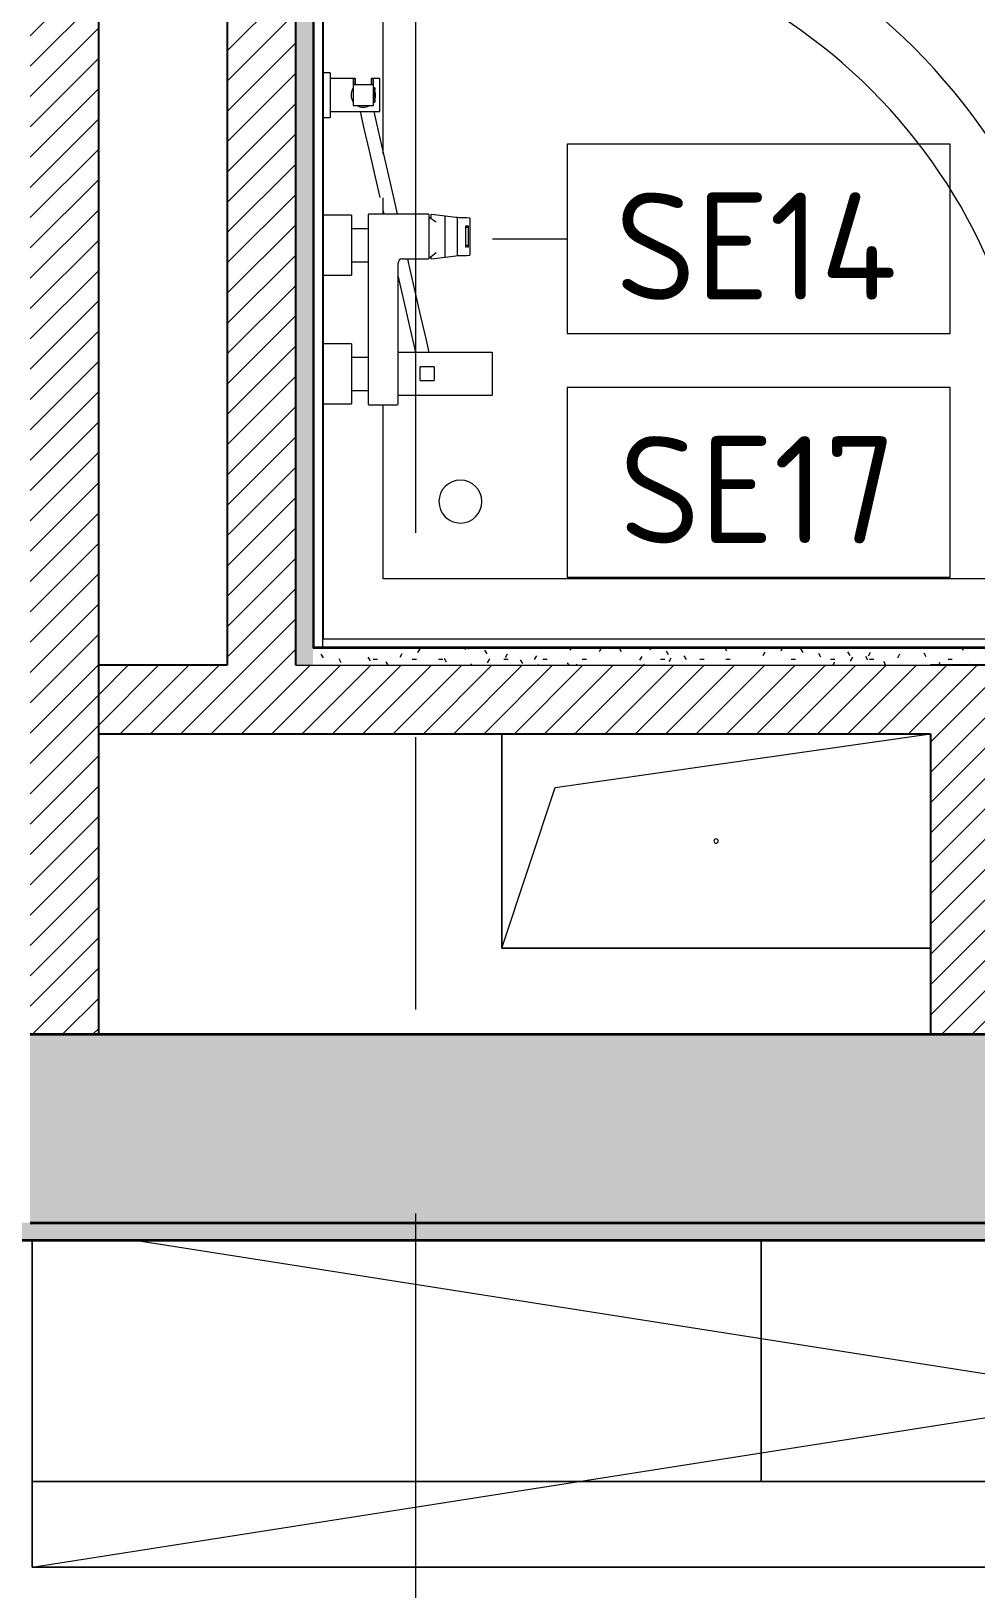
# Model space of a CAD drawing. Header units: millimetres. Extents: x 39815 to 261742, y -8553 to 29000.
# Drawn here: x 84028 to 85129, y 4753 to 6569 of the extents above; entities that cross this region are included whole.
import ezdxf

# ---------------------------------------------------------------- set-up
doc = ezdxf.new("R2010")
doc.units = ezdxf.units.MM
doc.linetypes.add('Осевая', pattern=[1587.5, 317.5, -238.125, 793.75, -238.125])
for name, color, linetype, lineweight in [('A-GENM', 7, 'Continuous', 9), ('A-WALL-2', 7, 'Continuous', 9), ('I-FURN', 7, 'Continuous', 9), ('I-WALL', 7, 'Continuous', 9), ('P-SANR-FIXT-IDEN', 7, 'Continuous', 9), ('Оси-2', 7, 'Осевая', 9)]:
    doc.layers.add(name, color=color, linetype=linetype, lineweight=lineweight)
for name, color, linetype, lineweight, true_color in [('A-WALL-1', 7, 'Continuous', 25, 0x3c3c3c), ('A-WALL-3', 7, 'Continuous', 35, 0x3c3c3c), ('A-WALL-FNSH-1', 7, 'Continuous', 15, 0x3c3c3c), ('P-SANR-FIXT-1', 7, 'Continuous', 15, 0x4994b4)]:
    doc.layers.add(name, color=color, linetype=linetype, lineweight=lineweight, true_color=true_color)
doc.styles.add('GOST Common', font='GOST_Common.ttf', dxfattribs={"height": 125})
pattern_1 = [(45, (-10183.68, 0), (-17.6776695, 17.6776695), [])]
pattern_2 = [(0, (-10183.68, 0), (60.96, 15.24), [5.029, -40.691, 5.029, -40.691, -243.84]), (0, (-10183.68, 0), (60.96, 15.24), [-91.44, 5.029, -86.411, 5.029, -40.691, -106.68]), (0, (-10183.68, 0), (60.96, 15.24), [-228.6, 5.029, -25.451, 5.029, -71.171]), (120, (-10160.82, 7.62), (-43.6782272, 45.1729086), [5.029, -40.691, 5.029, -40.691, -243.84]), (120, (-10160.82, 7.62), (-43.6782272, 45.1729086), [-91.44, 5.029, -86.411, 5.029, -40.691, -106.68]), (120, (-10160.82, 7.62), (-43.6782272, 45.1729086), [-228.6, 5.029, -25.451, 5.029, -71.171]), (240, (-10153.2, 38.1), (-17.2817728, -60.4129086), [5.029, -40.691, 5.029, -40.691, -243.84]), (240, (-10153.2, 38.1), (-17.2817728, -60.4129086), [-91.44, 5.029, -86.411, 5.029, -40.691, -106.68]), (240, (-10153.2, 38.1), (-17.2817728, -60.4129086), [-228.6, 5.029, -25.451, 5.029, -71.171])]

# ---------------------------------------------------------------- blocks, each defined once
blk = doc.blocks.new('GM_Отверстие прямоугольное _в плите_ - Отверстие-20657929-Фрагмент 2_10')
at = {"layer": 'A-GENM'}
for p, q in [((-250, -125), (-250, 125)), ((-250, 125), (-250, -125)), ((-187.5, 62.5), (250, 125)), ((-250, -125), (-187.5, 62.5)), ((250, -125), (-250, -125)), ((-250, -125), (250, -125))]:
    blk.add_line(p, q, dxfattribs=at)
for start, end in [(360, 180), (180, 360)]:
    blk.add_arc((0, 0), 2.5, start, end, dxfattribs=at)
blk = doc.blocks.new('Шкаф параметрический - 1_33-25588469-Фрагмент 2_10')
at = {"layer": 'I-FURN'}
for p, q in [((0, 381.6), (0, 100)), ((0, 100), (0, 381.6)), ((117.3, 381.6), (1912.5, 100)), ((637.5, 100), (2432.7, 381.6)), ((2550, 100), (2550, 381.6)), ((2550, 381.6), (2550, 100)), ((0, 0), (637.5, 100)), ((0, 100), (0, 0)), ((0, 0), (0, 100)), ((1912.5, 100), (2550, 0)), ((2550, 0), (2550, 100)), ((2550, 100), (2550, 0)), ((0, 0), (2550, 0)), ((2550, 0), (0, 0))]:
    blk.add_line(p, q, dxfattribs=at)
blk = doc.blocks.new('поддон угловой - 900х900-30799906-Фрагмент 2_10')
at = {"layer": 'P-SANR-FIXT-1'}
for p, q in [((-270, 450), (-450, 450)), ((-450, 450), (-450, -449.9)), ((-380, 115.3), (-380, 380)), ((-380, 380), (-270, 380)), ((-380, 45), (-380, 64.1)), ((-380, -380), (-380, -177)), ((380, -270), (380, -380)), ((450, -291), (450, -270)), ((380, -380), (-380, -380)), ((369.2, -450), (414.1, -450))]:
    blk.add_line(p, q, dxfattribs=at)
for centre, radius, start, end in [((-270, -270), 720, 360, 90), ((-270, -270), 650, 0, 90), ((-290, -290), 25, 90, 270), ((-290, -290), 25, 270, 90)]:
    blk.add_arc(centre, radius, start, end, dxfattribs=at)
blk = doc.blocks.new('Смеситель для ванны с душевым гарнитуром - Смеситель для ванны с душевым гарнитуром-30756537-Фрагмент 2_10')
at = {"layer": 'P-SANR-FIXT-1'}
for p, q in [((94559.8, 6520.9), (94551.8, 6520.9)), ((94551.8, 6519.3), (94551.8, 6520.9)), ((94551.8, 6520.9), (94551.8, 6520.7)), ((94559.8, 6520.7), (94559.8, 6520.9)), ((94559.8, 6520.9), (94559.8, 6519.3)), ((94551.8, 6470.5), (94551.8, 6519.3)), ((94559.8, 6519.3), (94559.8, 6470.5)), ((94587.1, 6514.1), (94559.8, 6514.1)), ((94610.6, 6506.9), (94586.6, 6506.9)), ((94586.6, 6506.9), (94586.6, 6482.9)), ((94589.1, 6514.1), (94587.1, 6514.1)), ((94587.1, 6514.1), (94587.1, 6506.9)), ((94587.1, 6506.9), (94587.1, 6514.1)), ((94589.6, 6506.9), (94589.6, 6513.6)), ((94607.6, 6513.6), (94607.6, 6506.9)), ((94610.3, 6514.1), (94608.1, 6514.1)), ((94610.3, 6506.9), (94610.3, 6514.1)), ((94617.8, 6514.1), (94610.3, 6514.1)), ((94610.3, 6514.1), (94610.3, 6506.9)), ((94610.6, 6482.9), (94610.6, 6506.9)), ((94612.1, 6503.3), (94610.6, 6503.3)), ((94612.1, 6503.3), (94610.6, 6503.3)), ((94612.1, 6503.3), (94610.6, 6503.3)), ((94612.1, 6503.3), (94610.6, 6503.3)), ((94612.1, 6503.3), (94610.6, 6503.3)), ((94612.1, 6503.3), (94610.6, 6503.3)), ((94612.1, 6503.3), (94610.6, 6503.3)), ((94612.1, 6503.3), (94610.6, 6503.3)), ((94612.1, 6503.3), (94612.1, 6500.1)), ((94612.1, 6500.1), (94612.1, 6503.3)), ((94612.1, 6503.3), (94612.1, 6500.1)), ((94612.1, 6500.1), (94612.1, 6503.3)), ((94612.1, 6503.3), (94612.1, 6500.1)), ((94612.1, 6500.1), (94612.1, 6503.3)), ((94612.1, 6503.3), (94612.1, 6500.1)), ((94612.1, 6500.1), (94612.1, 6503.3)), ((94612.1, 6503.3), (94612.1, 6500.1)), ((94612.1, 6500.1), (94612.1, 6503.3)), ((94612.1, 6503.3), (94612.1, 6500.1)), ((94612.1, 6500.1), (94612.1, 6503.3)), ((94612.1, 6503.3), (94612.1, 6500.1)), ((94612.1, 6500.1), (94612.1, 6503.3)), ((94612.1, 6503.3), (94612.1, 6500.1)), ((94612.1, 6500.1), (94612.1, 6503.3)), ((94617.8, 6475.6), (94617.8, 6514.1)), ((94610.6, 6500.1), (94612.1, 6500.1)), ((94610.6, 6500.1), (94612.1, 6500.1)), ((94610.6, 6500.1), (94612.1, 6500.1)), ((94610.6, 6500.1), (94612.1, 6500.1)), ((94610.6, 6500.1), (94612.1, 6500.1)), ((94610.6, 6500.1), (94612.1, 6500.1)), ((94610.6, 6500.1), (94612.1, 6500.1)), ((94610.6, 6500.1), (94612.1, 6500.1)), ((94612.1, 6498.8), (94610.6, 6498.8)), ((94612.1, 6498.8), (94610.6, 6498.8)), ((94612.1, 6498.8), (94610.6, 6498.8)), ((94612.1, 6498.8), (94610.6, 6498.8)), ((94612.1, 6498.8), (94610.6, 6498.8)), ((94612.1, 6498.8), (94610.6, 6498.8)), ((94612.1, 6498.8), (94610.6, 6498.8)), ((94612.1, 6498.8), (94610.6, 6498.8)), ((94610.6, 6495.5), (94612.1, 6495.5)), ((94610.6, 6495.5), (94612.1, 6495.5)), ((94610.6, 6495.5), (94612.1, 6495.5)), ((94610.6, 6495.5), (94612.1, 6495.5)), ((94610.6, 6495.5), (94612.1, 6495.5)), ((94610.6, 6495.5), (94612.1, 6495.5)), ((94610.6, 6495.5), (94612.1, 6495.5)), ((94610.6, 6495.5), (94612.1, 6495.5)), ((94612.1, 6494.3), (94610.6, 6494.3)), ((94612.1, 6494.3), (94610.6, 6494.3)), ((94612.1, 6494.3), (94610.6, 6494.3)), ((94612.1, 6494.3), (94610.6, 6494.3)), ((94612.1, 6494.3), (94610.6, 6494.3)), ((94612.1, 6494.3), (94610.6, 6494.3)), ((94612.1, 6494.3), (94610.6, 6494.3)), ((94612.1, 6494.3), (94610.6, 6494.3)), ((94610.6, 6491), (94612.1, 6491)), ((94610.6, 6491), (94612.1, 6491)), ((94610.6, 6491), (94612.1, 6491)), ((94610.6, 6491), (94612.1, 6491)), ((94610.6, 6491), (94612.1, 6491)), ((94610.6, 6491), (94612.1, 6491)), ((94610.6, 6491), (94612.1, 6491)), ((94610.6, 6491), (94612.1, 6491)), ((94612.1, 6489.7), (94610.6, 6489.7)), ((94612.1, 6489.7), (94610.6, 6489.7)), ((94612.1, 6489.7), (94610.6, 6489.7)), ((94612.1, 6489.7), (94610.6, 6489.7)), ((94612.1, 6489.7), (94610.6, 6489.7)), ((94612.1, 6489.7), (94610.6, 6489.7)), ((94612.1, 6489.7), (94610.6, 6489.7)), ((94612.1, 6489.7), (94610.6, 6489.7)), ((94610.6, 6486.5), (94612.1, 6486.5)), ((94610.6, 6486.5), (94612.1, 6486.5)), ((94610.6, 6486.5), (94612.1, 6486.5)), ((94610.6, 6486.5), (94612.1, 6486.5)), ((94610.6, 6486.5), (94612.1, 6486.5)), ((94610.6, 6486.5), (94612.1, 6486.5)), ((94610.6, 6486.5), (94612.1, 6486.5)), ((94610.6, 6486.5), (94612.1, 6486.5)), ((94612.1, 6498.8), (94612.1, 6495.5)), ((94612.1, 6495.5), (94612.1, 6498.8)), ((94612.1, 6498.8), (94612.1, 6495.5)), ((94612.1, 6495.5), (94612.1, 6498.8)), ((94612.1, 6498.8), (94612.1, 6495.5)), ((94612.1, 6495.5), (94612.1, 6498.8)), ((94612.1, 6498.8), (94612.1, 6495.5)), ((94612.1, 6495.5), (94612.1, 6498.8)), ((94612.1, 6498.8), (94612.1, 6495.5)), ((94612.1, 6495.5), (94612.1, 6498.8)), ((94612.1, 6498.8), (94612.1, 6495.5)), ((94612.1, 6495.5), (94612.1, 6498.8)), ((94612.1, 6498.8), (94612.1, 6495.5)), ((94612.1, 6495.5), (94612.1, 6498.8)), ((94612.1, 6498.8), (94612.1, 6495.5)), ((94612.1, 6495.5), (94612.1, 6498.8)), ((94612.1, 6494.3), (94612.1, 6491)), ((94612.1, 6491), (94612.1, 6494.3)), ((94612.1, 6494.3), (94612.1, 6491)), ((94612.1, 6491), (94612.1, 6494.3)), ((94612.1, 6494.3), (94612.1, 6491)), ((94612.1, 6491), (94612.1, 6494.3)), ((94612.1, 6494.3), (94612.1, 6491)), ((94612.1, 6491), (94612.1, 6494.3)), ((94612.1, 6494.3), (94612.1, 6491)), ((94612.1, 6491), (94612.1, 6494.3)), ((94612.1, 6494.3), (94612.1, 6491)), ((94612.1, 6491), (94612.1, 6494.3)), ((94612.1, 6494.3), (94612.1, 6491)), ((94612.1, 6491), (94612.1, 6494.3)), ((94612.1, 6494.3), (94612.1, 6491)), ((94612.1, 6491), (94612.1, 6494.3)), ((94612.1, 6489.7), (94612.1, 6486.5)), ((94612.1, 6486.5), (94612.1, 6489.7)), ((94612.1, 6489.7), (94612.1, 6486.5)), ((94612.1, 6486.5), (94612.1, 6489.7)), ((94612.1, 6489.7), (94612.1, 6486.5)), ((94612.1, 6486.5), (94612.1, 6489.7)), ((94612.1, 6489.7), (94612.1, 6486.5)), ((94612.1, 6486.5), (94612.1, 6489.7)), ((94612.1, 6489.7), (94612.1, 6486.5)), ((94612.1, 6486.5), (94612.1, 6489.7)), ((94612.1, 6489.7), (94612.1, 6486.5)), ((94612.1, 6486.5), (94612.1, 6489.7)), ((94612.1, 6489.7), (94612.1, 6486.5)), ((94612.1, 6486.5), (94612.1, 6489.7)), ((94612.1, 6489.7), (94612.1, 6486.5)), ((94612.1, 6486.5), (94612.1, 6489.7)), ((94551.8, 6468.9), (94551.8, 6470.5)), ((94551.8, 6469.1), (94551.8, 6468.9)), ((94551.8, 6468.9), (94559.8, 6468.9)), ((94559.8, 6475.6), (94617.8, 6475.6)), ((94559.8, 6470.5), (94559.8, 6468.9)), ((94559.8, 6468.9), (94559.8, 6469.1)), ((94586.6, 6482.9), (94610.6, 6482.9)), ((94622.8, 6355.9), (94621.7, 6360.4)), ((94551.8, 6284.9), (94551.8, 6354.9)), ((94584.8, 6354.9), (94551.8, 6354.9)), ((94551.8, 6284.9), (94551.8, 6354.9)), ((94584.8, 6354.9), (94551.8, 6354.9)), ((94584.8, 6354.9), (94584.8, 6284.9)), ((94584.8, 6354.9), (94584.8, 6284.9)), ((94604.1, 6339.1), (94584.8, 6339.1)), ((94604.1, 6354.9), (94604.1, 6134.9)), ((94604.1, 6354.9), (94604.1, 6134.9)), ((94674.6, 6355.9), (94605.1, 6355.9)), ((94674.6, 6355.9), (94605.1, 6355.9)), ((94675.6, 6304.9), (94675.6, 6354.9)), ((94675.6, 6304.9), (94675.6, 6354.9)), ((94675.6, 6352.6), (94683.4, 6347.1)), ((94677.4, 6355.8), (94678.2, 6355.8)), ((94677.4, 6355.8), (94677.4, 6350.7)), ((94693.9, 6353.9), (94678.2, 6355.8)), ((94693.9, 6305.9), (94693.9, 6353.9)), ((94706.7, 6352.3), (94693.9, 6353.9)), ((94708.3, 6352.1), (94706.7, 6352.3)), ((94708.3, 6307.7), (94708.3, 6352.1)), ((94710.6, 6351.8), (94708.3, 6352.1)), ((94719.5, 6351.9), (94710.6, 6351.9)), ((94718.1, 6319.5), (94718.1, 6340.3)), ((94721, 6340.3), (94718.1, 6340.3)), ((94718.3, 6342.4), (94720.8, 6342.4)), ((94719, 6341.6), (94719, 6342.4)), ((94722.9, 6351.4), (94719.5, 6351.9)), ((94721, 6340.3), (94721, 6319.5)), ((94722.9, 6351.4), (94722.9, 6308.4)), ((94644.1, 6303.9), (94674.6, 6303.9)), ((94644.1, 6303.9), (94674.6, 6303.9)), ((94677.4, 6306.9), (94677.4, 6304)), ((94678.2, 6304), (94677.4, 6304)), ((94678.2, 6304), (94693.9, 6305.9)), ((94693.9, 6305.9), (94706.7, 6307.5)), ((94706.7, 6307.5), (94708.3, 6307.7)), ((94708.3, 6307.7), (94710.6, 6307.9)), ((94710.6, 6307.9), (94719.5, 6307.9)), ((94721, 6319.5), (94718.1, 6319.5)), ((94720.8, 6317.4), (94718.3, 6317.4)), ((94719, 6317.4), (94719, 6318.2)), ((94719.5, 6307.9), (94722.9, 6308.4)), ((94551.8, 6284.9), (94584.8, 6284.9)), ((94551.8, 6284.9), (94584.8, 6284.9)), ((94584.8, 6300.6), (94604.1, 6300.6)), ((94639.1, 6134.9), (94639.1, 6298.9)), ((94639.1, 6134.9), (94639.1, 6298.9)), ((94551.8, 6134.9), (94551.8, 6204.9)), ((94584.8, 6204.9), (94551.8, 6204.9)), ((94551.8, 6134.9), (94551.8, 6204.9)), ((94584.8, 6204.9), (94551.8, 6204.9)), ((94584.8, 6204.9), (94584.8, 6134.9)), ((94584.8, 6204.9), (94584.8, 6134.9)), ((94748.6, 6194.9), (94639.1, 6194.9)), ((94749.1, 6145.4), (94749.1, 6194.4)), ((94604.1, 6189.1), (94584.8, 6189.1)), ((94681.1, 6177.9), (94665.1, 6177.9)), ((94665.1, 6177.4), (94665.1, 6177.9)), ((94665.1, 6177.9), (94665.1, 6177.8)), ((94665.1, 6162.4), (94665.1, 6177.4)), ((94681.1, 6177.8), (94681.1, 6177.9)), ((94681.1, 6177.9), (94681.1, 6177.4)), ((94681.1, 6177.4), (94681.1, 6162.4)), ((94665.1, 6161.9), (94665.1, 6162.4)), ((94665.1, 6162), (94665.1, 6161.9)), ((94665.1, 6161.9), (94681.1, 6161.9)), ((94681.1, 6162.4), (94681.1, 6161.9)), ((94681.1, 6161.9), (94681.1, 6162)), ((94584.8, 6150.6), (94604.1, 6150.6)), ((94639.1, 6144.9), (94748.6, 6144.9)), ((94551.8, 6134.9), (94584.8, 6134.9)), ((94551.8, 6134.9), (94584.8, 6134.9)), ((94605.1, 6133.9), (94638.1, 6133.9)), ((94605.1, 6133.9), (94638.1, 6133.9))]:
    blk.add_line(p, q, dxfattribs=at)
at = {"layer": 'P-SANR-FIXT-1', "flags": 128}
for points in [[(94618.3, 6375.5), (94612.9, 6399.1), (94605.8, 6430), (94599.8, 6455.9), (94595.3, 6475.6)], [(94610.7, 6475.6), (94613.9, 6461.7), (94619.7, 6436.3), (94626.7, 6405.9), (94634.5, 6371.9), (94638.2, 6355.9)], [(94718.1, 6340.3), (94718.1, 6340.7), (94718.1, 6341.2), (94718.1, 6341.6), (94718.1, 6341.9), (94718.2, 6342.2), (94718.2, 6342.3), (94718.3, 6342.4)], [(94720.8, 6342.3), (94720.9, 6342.2), (94720.9, 6341.9), (94721, 6341.6), (94721, 6341.2), (94721, 6340.7), (94721, 6340.3)], [(94650.1, 6303.9), (94650.9, 6300.2), (94658.8, 6265.9), (94665.9, 6235.1), (94671.8, 6209.1), (94675.1, 6194.9)], [(94683.4, 6310.9), (94677.7, 6306.1), (94675.6, 6305.2)], [(94718.3, 6317.4), (94718.2, 6317.5), (94718.2, 6317.6), (94718.1, 6317.9), (94718.1, 6318.2), (94718.1, 6318.6), (94718.1, 6319), (94718.1, 6319.5)], [(94721, 6319.5), (94721, 6319), (94721, 6318.6), (94721, 6318.2), (94720.9, 6317.9), (94720.9, 6317.6), (94720.8, 6317.5)], [(94659.7, 6194.9), (94657.8, 6203.3), (94652, 6228.7), (94645, 6259.1), (94639.1, 6284.6)]]:
    blk.add_lwpolyline(points, dxfattribs=at)
at = {"layer": 'P-SANR-FIXT-1'}
for centre, radius, start, end in [((94589.1, 6513.6), 0.5, 0, 90), ((94608.1, 6513.6), 0.5, 90, 180), ((94598.6, 6494.9), 14.2, 148.1524, 211.7439), ((94598.6, 6494.9), 14.2, 148.1524, 211.7439), ((94598.6, 6494.9), 14.2, 328.3082, 32.0443), ((94598.6, 6494.9), 14.2, 328.3082, 32.0443), ((94598.6, 6494.9), 14.2, 238.2631, 301.8541), ((94598.6, 6494.9), 14.2, 238.2631, 301.8541), ((94605.1, 6354.9), 1, 90, 180), ((94605.1, 6354.9), 1, 90, 180), ((94674.6, 6354.9), 1, 0, 90), ((94674.6, 6354.9), 1, 0, 90), ((94644.1, 6298.9), 5, 90, 180), ((94644.1, 6298.9), 5, 90, 180), ((94674.6, 6304.9), 1, 270, 0), ((94674.6, 6304.9), 1, 270, 0), ((94748.6, 6194.4), 0.5, 0, 90), ((94748.6, 6145.4), 0.5, 270, 0), ((94605.1, 6134.9), 1, 180, 270), ((94605.1, 6134.9), 1, 180, 270), ((94638.1, 6134.9), 1, 270, 0), ((94638.1, 6134.9), 1, 270, 0)]:
    blk.add_arc(centre, radius, start, end, dxfattribs=at)
blk = doc.blocks.new('М_сантехническая_рамка1 - В рамке-30590747-Фрагмент 2_10')
at = {"layer": 'P-SANR-FIXT-IDEN'}
for p, q in [((4.293, 2.24), (-4.639, 2.24)), ((-4.639, 2.24), (-4.639, -2.178)), ((4.293, -2.178), (4.293, 2.24)), ((-4.639, -2.178), (4.293, -2.178))]:
    blk.add_line(p, q, dxfattribs=at)

msp = doc.modelspace()

# ---------------------------------------------------------------- hatches: boundary and pattern name
at = {"layer": 'I-WALL'}
h = msp.add_hatch(dxfattribs=at)
h.set_pattern_fill('FP_1', color=256, style=0, pattern_type=2)
h.set_pattern_definition(pattern_1)
h.paths.add_polyline_path([(84106.3, 5400), (84106.3, 10380), (84026.3, 10380), (84026.3, 5400)])
h = msp.add_hatch(dxfattribs=at)
h.set_pattern_fill('FP_9', color=256, style=0, pattern_type=2)
h.set_pattern_definition(pattern_2)
h.paths.add_polyline_path([(84356.3, 5830), (84356.3, 8060), (84336.3, 8060), (84336.3, 5830)])
h = msp.add_hatch(dxfattribs=at)
h.set_pattern_fill('FP_1', color=256, style=0, pattern_type=2)
h.set_pattern_definition(pattern_1)
h.paths.add_polyline_path([(84336.3, 5830), (84336.3, 7980), (84256.3, 7980), (84256.3, 5830)])
h = msp.add_hatch(dxfattribs=at)
h.set_pattern_fill('FP_9', color=256, style=0, pattern_type=2)
h.set_pattern_definition(pattern_2)
h.paths.add_polyline_path([(85156.3, 5830), (85176.3, 5830), (85176.3, 5850), (84356.3, 5850), (84356.3, 5830), (85076.3, 5830)])
h = msp.add_hatch(dxfattribs=at)
h.set_pattern_fill('FP_1', color=256, style=0, pattern_type=2)
h.set_pattern_definition(pattern_1)
h.paths.add_polyline_path([(84106.3, 5750), (85076.3, 5750), (85076.3, 5830), (84106.3, 5830)])
h = msp.add_hatch(dxfattribs=at)
h.set_pattern_fill('FP_1', color=256, style=0, pattern_type=2)
h.set_pattern_definition(pattern_1)
h.paths.add_polyline_path([(85076.3, 5400), (85156.3, 5400), (85156.3, 5830), (85076.3, 5830), (85076.3, 5622.9)])
h = msp.add_hatch(dxfattribs=at)
h.set_pattern_fill('FP_3', color=256, style=0, pattern_type=2)
h.set_pattern_definition([(45, (-10183.68, 0), (-28.51196, 28.51196), []), (45, (-10155.17, 0), (-28.51196, 28.51196), [50.403, -10.081, 1.676, -8.404])])
h.paths.add_polyline_path([(91426.3, 5180), (91426.3, 5400), (90526.3, 5400), (90526.3, 5180), (91386.3, 5180)])
h.paths.add_polyline_path([(89446.3, 5180), (89476.3, 5180), (89476.3, 5400), (84026.3, 5400), (84026.3, 5180), (88486, 5180)])
h = msp.add_hatch(dxfattribs=at)
h.set_pattern_fill('FP_9', color=256, style=0, pattern_type=2)
h.set_pattern_definition(pattern_2)
h.paths.add_polyline_path([(91128.1, 5160), (91386.3, 5160), (91386.3, 5180), (90556.3, 5180), (90556.3, 5172), (90526.3, 5172), (90526.3, 5160), (90556.3, 5160)])
h.paths.add_polyline_path([(89476.3, 5160), (89476.3, 5172), (89446.3, 5172), (89446.3, 5180), (84006.3, 5180), (84006.3, 5160), (88486, 5160)])

# ---------------------------------------------------------------- linework, layer by layer
at = {"layer": 'A-WALL-1'}
for p, q in [((84356.3, 8080), (84356.3, 5850)), ((84106.3, 5400), (84106.3, 8060)), ((84256.3, 8060), (84256.3, 5830)), ((84336.3, 5830), (84336.3, 8060)), ((85176.3, 5850), (84356.3, 5850)), ((84256.3, 5830), (84106.3, 5830)), ((85156.3, 5830), (85076.3, 5830)), ((84106.3, 5750), (85076.3, 5750)), ((85076.3, 5750), (85076.3, 5400)), ((84006.3, 5160), (89476.3, 5160))]:
    msp.add_line(p, q, dxfattribs=at)
at = {"layer": 'A-WALL-2'}
msp.add_line((84336.3, 5830), (85076.3, 5830), dxfattribs=at)
at = {"layer": 'A-WALL-3'}
for p, q in [((84026.3, 5400), (89446.3, 5400)), ((84026.3, 5180), (89446.3, 5180))]:
    msp.add_line(p, q, dxfattribs=at)
at = {"layer": 'A-WALL-FNSH-1'}
for p, q in [((84357.3, 8081), (84357.3, 5850)), ((85177.3, 5851), (84357.3, 5851)), ((84005.3, 5159), (89476.3, 5159))]:
    msp.add_line(p, q, dxfattribs=at)
at = {"layer": 'I-FURN'}
for p, q in [((84028.8, 5160), (84028.8, 4878.4)), ((84028.8, 4878.4), (84028.8, 5160)), ((84878.8, 5160), (84878.8, 4878.4)), ((84878.8, 4878.4), (84878.8, 5160)), ((84878.8, 4878.4), (84878.8, 5160)), ((84878.8, 5160), (84878.8, 4878.4)), ((84028.8, 4878.4), (84878.8, 4878.4)), ((84878.8, 4878.4), (84028.8, 4878.4)), ((84878.8, 4878.4), (85728.8, 4878.4)), ((85728.8, 4878.4), (84878.8, 4878.4))]:
    msp.add_line(p, q, dxfattribs=at)
at = {"layer": 'I-WALL'}
for p, q in [((84367.3, 8091), (84367.3, 5850)), ((84367.3, 5861), (85187.3, 5861))]:
    msp.add_line(p, q, dxfattribs=at)
at = {"layer": 'P-SANR-FIXT-IDEN'}
msp.add_line((84565.5, 6327.4), (84652.7, 6327.4), dxfattribs=at)
at = {"layer": 'Оси-2'}
msp.add_line((84476.3, 3841.3), (84476.3, 10334.2), dxfattribs=at)

# ---------------------------------------------------------------- block references
at = {"layer": 'A-GENM'}
msp.add_blockref('GM_Отверстие прямоугольное _в плите_ - Отверстие-20657929-Фрагмент 2_10', (84826.3, 5625), dxfattribs=at)
at = {"layer": 'I-FURN'}
msp.add_blockref('Шкаф параметрический - 1_33-25588469-Фрагмент 2_10', (84028.8, 4778.4), dxfattribs=at)
at = {"layer": 'P-SANR-FIXT-1'}
for name, p in [('поддон угловой - 900х900-30799906-Фрагмент 2_10', (84818.1, 6310.9)), ('Смеситель для ванны с душевым гарнитуром - Смеситель для ванны с душевым гарнитуром-30756537-Фрагмент 2_10', (-10183.7, 0))]:
    msp.add_blockref(name, p, dxfattribs=at)
at = {"layer": 'P-SANR-FIXT-IDEN', "xscale": 49.99999999999998, "yscale": 49.99999999999998, "zscale": 49.99999999999998}
for p in [(84884.7, 6325.8), (84884.7, 6041.8)]:
    msp.add_blockref('М_сантехническая_рамка1 - В рамке-30590747-Фрагмент 2_10', p, dxfattribs=at)

# ---------------------------------------------------------------- texts
at = {"layer": 'P-SANR-FIXT-IDEN', "char_height": 125, "attachment_point": 1, "style": 'GOST Common'}
for s, insert, width in [('SE14', (84708.6, 6381.2), 424.894), ('SE17', (84713.6, 6097.2), 412.869)]:
    msp.add_mtext(s, dxfattribs=dict(at, insert=insert, width=width))

doc.saveas('drawing.dxf')
